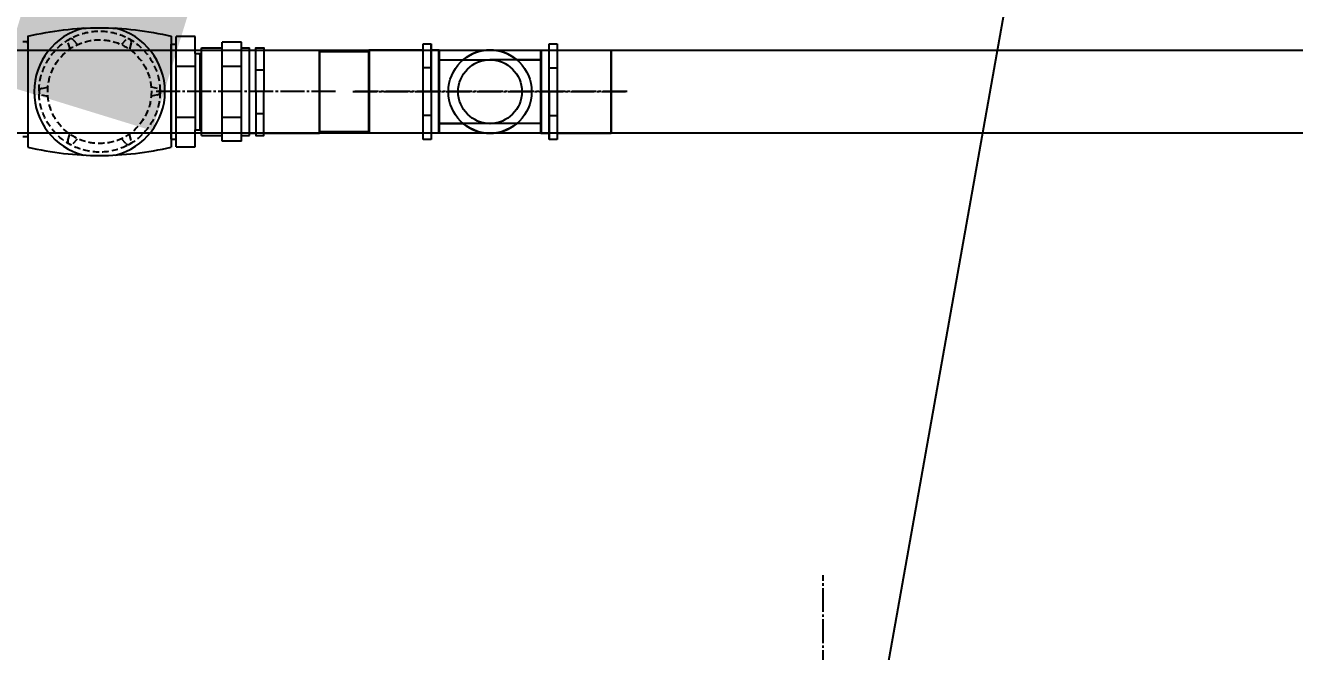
# Model space of a CAD drawing. Header units: millimetres. Extents: x 3795014 to 4300160, y 3869364 to 4016788.
# Drawn here: x 3877974 to 3878771, y 4010574 to 4010967 of the extents above; entities that cross this region are included whole.
import ezdxf
from ezdxf import colors
from ezdxf.entities.mleader import LeaderData, LeaderLine
from ezdxf.math import Vec2, Vec3

# ---------------------------------------------------------------- set-up
doc = ezdxf.new("R2010")
doc.units = ezdxf.units.MM
for name, pattern in [('K5LT_AXLED', [19.5, 15, -1.5, 1.5, -1.5]), ('K5LT_BASIC', [0]), ('K5LT_DASHED', [6, 4, -2]), ('K5LT_THIN', [0])]:
    doc.linetypes.add(name, pattern=pattern)
doc.layers.add('выноска', color=7, linetype='Continuous', lineweight=18)
doc.layers.add('Системный слой', color=7, linetype='Continuous')
doc.styles.add('ISOCPEUR', font='isocpeur.ttf')

# ---------------------------------------------------------------- blocks, each defined once
blk = doc.blocks.new('_BoxFilled')
at = {"color": 0, "linetype": 'ByBlock', "lineweight": -2}
blk.add_line((-0.5, 0), (-1, 0), dxfattribs=at)
at = {"color": 0, "linetype": 'ByBlock', "lineweight": 20}
blk.add_solid([(-0.5, 0.5), (0.5, 0.5), (-0.5, -0.5), (0.5, -0.5)], dxfattribs=at)

msp = doc.modelspace()

# ---------------------------------------------------------------- linework, layer by layer
at = {"layer": 'Системный слой', "linetype": 'K5LT_BASIC'}
for p, q in [((3877975.38, 4010960.51), (3877975.38, 4010890.96)), ((3878065.48, 4010960.51), (3878065.48, 4010890.96)), ((3878080.48, 4010960.37), (3878068.48, 4010960.37)), ((3878068.48, 4010891.09), (3878068.48, 4010960.37)), ((3878080.48, 4010949.63), (3878080.48, 4010960.37)), ((3877031.48, 4010951.73), (3878812.49, 4010951.73)), ((3877975.38, 4010956.92), (3877972.38, 4010956.92)), ((3877975.38, 4010956.92), (3877975.38, 4010897.32)), ((3878065.48, 4010955.53), (3878068.48, 4010955.53)), ((3878065.48, 4010895.93), (3878065.48, 4010955.53)), ((3878068.48, 4010955.53), (3878068.48, 4010955.7)), ((3878080.48, 4010949.63), (3878084.48, 4010949.63)), ((3878080.48, 4010949.63), (3878080.48, 4010901.83)), ((3878083.48, 4010949.63), (3878083.48, 4010901.83)), ((3878084.48, 4010898.23), (3878084.48, 4010953.23)), ((3878084.48, 4010953.23), (3878097.48, 4010953.23)), ((3878097.48, 4010894.73), (3878097.48, 4010956.73)), ((3878109.48, 4010956.73), (3878097.48, 4010956.73)), ((3878109.48, 4010894.73), (3878109.48, 4010956.73)), ((3878109.48, 4010953.23), (3878114.48, 4010953.23)), ((3878114.48, 4010898.23), (3878114.48, 4010953.23)), ((3878114.48, 4010951.73), (3878118.44, 4010951.73)), ((3878123.48, 4010951.73), (3878158.48, 4010951.73)), ((3878158.48, 4010899.73), (3878158.48, 4010951.73)), ((3878189.48, 4010950.73), (3878158.48, 4010950.73)), ((3878158.48, 4010950.73), (3878158.48, 4010900.73)), ((3878189.48, 4010899.73), (3878189.48, 4010951.73)), ((3878223.47, 4010951.73), (3878189.48, 4010951.73)), ((3878189.48, 4010900.73), (3878189.48, 4010950.73)), ((3878189.61, 4010951.73), (3878189.61, 4010899.73)), ((3878223.61, 4010951.73), (3878189.61, 4010951.73)), ((3878223.61, 4010895.73), (3878223.61, 4010955.73)), ((3878223.61, 4010955.73), (3878228.61, 4010955.73)), ((3878233.48, 4010951.73), (3878228.47, 4010951.73)), ((3878228.61, 4010925.73), (3878228.61, 4010955.73)), ((3878228.61, 4010955.73), (3878228.61, 4010895.73)), ((3878233.61, 4010951.73), (3878228.61, 4010951.73)), ((3878233.48, 4010899.73), (3878233.48, 4010951.73)), ((3878233.61, 4010951.73), (3878233.61, 4010899.73)), ((3878297.48, 4010899.73), (3878297.48, 4010951.73)), ((3878297.48, 4010951.73), (3878302.47, 4010951.73)), ((3878297.61, 4010951.73), (3878297.61, 4010899.73)), ((3878297.61, 4010951.73), (3878302.61, 4010951.73)), ((3878302.61, 4010925.73), (3878302.61, 4010955.73)), ((3878302.61, 4010955.73), (3878307.61, 4010955.73)), ((3878302.61, 4010895.73), (3878302.61, 4010955.73)), ((3878307.47, 4010951.73), (3878341.48, 4010951.73)), ((3878307.61, 4010955.73), (3878307.61, 4010895.73)), ((3878307.61, 4010951.73), (3878341.61, 4010951.73)), ((3878341.48, 4010899.73), (3878341.48, 4010951.73)), ((3878341.61, 4010951.73), (3878341.61, 4010899.73)), ((3878068.48, 4010941.73), (3878080.48, 4010941.73)), ((3878097.48, 4010941.73), (3878109.48, 4010941.73)), ((3878233.48, 4010945.73), (3878248.76, 4010945.73)), ((3878233.61, 4010945.73), (3878265.48, 4010945.73)), ((3878265.48, 4010945.73), (3878265.61, 4010945.73)), ((3878265.48, 4010945.73), (3878265.61, 4010945.73)), ((3878297.61, 4010945.73), (3878265.61, 4010945.73)), ((3878282.32, 4010945.73), (3878297.48, 4010945.73)), ((3878118.44, 4010939.48), (3878123.44, 4010939.48)), ((3878228.61, 4010940.73), (3878223.61, 4010940.73)), ((3878302.61, 4010940.73), (3878307.61, 4010940.73)), ((3878103.48, 4010925.73), (3878103.48, 4010925.73)), ((3878228.61, 4010925.73), (3878228.61, 4010895.73)), ((3878302.61, 4010925.73), (3878302.61, 4010895.73)), ((3878068.48, 4010909.73), (3878080.48, 4010909.73)), ((3878097.48, 4010909.74), (3878109.48, 4010909.74)), ((3878118.44, 4010911.98), (3878123.44, 4010911.98)), ((3878228.61, 4010910.73), (3878223.61, 4010910.73)), ((3878302.61, 4010910.73), (3878307.61, 4010910.73)), ((3878080.48, 4010891.09), (3878080.48, 4010901.83)), ((3878080.48, 4010901.83), (3878084.48, 4010901.83)), ((3878233.48, 4010905.73), (3878248.76, 4010905.73)), ((3878265.48, 4010905.73), (3878233.61, 4010905.73)), ((3878265.61, 4010905.73), (3878265.48, 4010905.73)), ((3878265.61, 4010905.73), (3878265.48, 4010905.73)), ((3878297.61, 4010905.73), (3878265.61, 4010905.73)), ((3878297.48, 4010905.73), (3878282.32, 4010905.73)), ((3878812.49, 4010899.73), (3877031.48, 4010899.73)), ((3877975.38, 4010897.32), (3877972.38, 4010897.32)), ((3878065.48, 4010895.93), (3878068.48, 4010895.93)), ((3878068.48, 4010895.77), (3878068.48, 4010895.93)), ((3878084.48, 4010898.23), (3878097.48, 4010898.23)), ((3878109.48, 4010894.73), (3878097.48, 4010894.73)), ((3878109.48, 4010898.23), (3878114.48, 4010898.23)), ((3878114.48, 4010899.73), (3878118.44, 4010899.73)), ((3878123.48, 4010899.73), (3878158.48, 4010899.73)), ((3878158.48, 4010900.73), (3878189.48, 4010900.73)), ((3878223.47, 4010899.73), (3878189.48, 4010899.73)), ((3878223.61, 4010899.73), (3878189.61, 4010899.73)), ((3878228.61, 4010895.73), (3878223.61, 4010895.73)), ((3878233.48, 4010899.73), (3878228.47, 4010899.73)), ((3878233.61, 4010899.73), (3878228.61, 4010899.73)), ((3878297.48, 4010899.73), (3878302.47, 4010899.73)), ((3878297.61, 4010899.73), (3878302.61, 4010899.73)), ((3878307.61, 4010895.73), (3878302.61, 4010895.73)), ((3878307.47, 4010899.73), (3878341.48, 4010899.73)), ((3878307.61, 4010899.73), (3878341.61, 4010899.73)), ((3878068.48, 4010891.09), (3878080.48, 4010891.09))]:
    msp.add_line(p, q, dxfattribs=at)
at = {"layer": 'Системный слой', "linetype": 'K5LT_DASHED'}
for p, q in [((3878003.9, 4010958.27), (3878006.71, 4010955.24)), ((3878036.98, 4010958.27), (3878034.14, 4010955.24)), ((3878000.52, 4010956.33), (3878001.73, 4010952.36)), ((3878040.35, 4010956.32), (3878039.13, 4010952.37)), ((3877983.99, 4010927.69), (3877988.02, 4010928.61)), ((3878056.88, 4010927.68), (3878052.84, 4010928.62)), ((3877983.98, 4010923.79), (3877988.02, 4010922.85)), ((3878056.88, 4010923.78), (3878052.84, 4010922.86)), ((3878000.52, 4010895.15), (3878001.74, 4010899.1)), ((3878003.89, 4010893.19), (3878006.72, 4010896.22)), ((3878036.96, 4010893.19), (3878034.15, 4010896.23)), ((3878040.34, 4010895.14), (3878039.13, 4010899.11))]:
    msp.add_line(p, q, dxfattribs=at)
at = {"layer": 'Системный слой', "linetype": 'K5LT_THIN'}
for p, q in [((3877975.38, 4010955.92), (3877975.38, 4010956.92)), ((3878065.48, 4010954.53), (3878065.48, 4010955.53)), ((3878083.48, 4010948.88), (3878083.48, 4010949.63)), ((3878083.48, 4010948.88), (3878084.48, 4010948.88)), ((3878083.48, 4010902.58), (3878083.48, 4010901.83)), ((3878083.48, 4010902.58), (3878084.48, 4010902.58)), ((3877975.38, 4010898.32), (3877975.38, 4010897.32)), ((3878065.48, 4010896.93), (3878065.48, 4010895.93))]:
    msp.add_line(p, q, dxfattribs=at)
at = {"layer": 'Системный слой', "linetype": 'K5LT_AXLED'}
for p, q in [((3878168.48, 4010925.73), (3878055.48, 4010925.73)), ((3878179.48, 4010925.73), (3878351.48, 4010925.73)), ((3878351.61, 4010925.73), (3878179.61, 4010925.73)), ((3878474.72, 4010462.59), (3878474.72, 4010622.09))]:
    msp.add_line(p, q, dxfattribs=at)
at = {"layer": 'Системный слой', "linetype": 'K5LT_BASIC'}
for points in [[(3878118.44, 4010925.73), (3878118.44, 4010953.23), (3878123.48, 4010953.23), (3878123.48, 4010925.73)], [(3878118.44, 4010925.73), (3878118.44, 4010898.23), (3878123.48, 4010898.23), (3878123.48, 4010925.73)]]:
    msp.add_lwpolyline(points, dxfattribs=at)
at = {"layer": 'Системный слой', "linetype": 'K5LT_DASHED'}
for radius in [38, 32.54]:
    msp.add_circle((3878020.43, 4010925.73), radius, dxfattribs=at)
at = {"layer": 'Системный слой', "linetype": 'K5LT_BASIC'}
for radius in [26.11, 20]:
    msp.add_circle((3878265.54, 4010925.73), radius, dxfattribs=at)
for centre, radius, start, end in [((3878020.43, 4010925.73), 41.05, 104.05857, 255.94143), ((3878020.43, 4010925.73), 41.05, 284.05857, 75.94143), ((3878265.54, 4010925.73), 26.11, 50.00649, 129.99351), ((3878265.54, 4010925.73), 20, 89.81066, 90.18934), ((3878265.54, 4010925.73), 26.11, 230.00649, 309.99351), ((3878265.54, 4010925.73), 20, 269.81066, 270.18934)]:
    msp.add_arc(centre, radius, start, end, dxfattribs=at)
at = {"layer": 'Системный слой', "linetype": 'K5LT_DASHED'}
for centre, start, end in [((3878002.44, 4010956.91), 42.84064, 196.90325), ((3878038.44, 4010956.91), 342.84064, 136.90325), ((3877984.43, 4010925.74), 102.84064, 256.90325), ((3878056.43, 4010925.73), 282.84064, 76.90325), ((3878002.43, 4010894.56), 162.84064, 316.90325), ((3878038.43, 4010894.55), 222.84064, 16.90325)]:
    msp.add_arc(centre, 2, start, end, dxfattribs=at)
at = {"layer": 'Системный слой', "linetype": 'K5LT_BASIC'}
for points in [[(3877975.38, 4010960.51), (3877990.4, 4010964.04), (3878005.42, 4010965.81), (3878020.43, 4010965.81), (3878035.45, 4010965.81), (3878050.46, 4010964.04), (3878065.48, 4010960.51)], [(3877975.38, 4010890.96), (3877990.4, 4010887.42), (3878005.42, 4010885.66), (3878020.43, 4010885.66), (3878035.45, 4010885.66), (3878050.46, 4010887.42), (3878065.48, 4010890.96)]]:
    msp.add_open_spline(points, degree=3, knots=[0, 0, 0, 0, 1, 1, 1, 2, 2, 2, 2], dxfattribs=at)

# ---------------------------------------------------------------- leaders
at = {"layer": 'выноска', "lineweight": 20, "ltscale": 100}
ml = msp.add_multileader_mtext('Standard', dxfattribs=at)
ml.set_content('3', color=256, style='ISOCPEUR')
ml.set_leader_properties()
ml.set_arrow_properties(name='BOXFILLED')
ml.build(insert=Vec2(0, 0))
ml.multileader.update_dxf_attribs({"text_left_attachment_type": 6, "text_right_attachment_type": 6, "dogleg_length": 0.36, "arrow_head_size": 100, "scale": 50})
ctx = ml.context
ctx.base_point, ctx.scale, ctx.char_height, ctx.arrow_head_size, ctx.landing_gap_size, ctx.plane_origin = Vec3(3876492.52, 4011406.52), 50, 125, 100, 4.5, Vec3(3876785.43, 4010915.86)
ctx.left_attachment, ctx.right_attachment, ctx.text_align_type = 6, 6, 2
notes = []
notes.append((ctx, [(0, (1, 1, 0), (3876582.02, 4011406.52), (-1, 0), 18, [(0, [(3876720.47, 4010965.55)], 0, []), (1, [(3878020.43, 4010963.73)], 0, [])])]))
ctx.mtext.insert, ctx.mtext.alignment, ctx.mtext.flow_direction = Vec3(3876559.52, 4011556.52), 3, 5
ml = msp.add_multileader_mtext('Standard', dxfattribs=at)
ml.set_content('4', color=256, style='ISOCPEUR')
ml.set_leader_properties()
ml.set_arrow_properties(name='BOXFILLED')
ml.build(insert=Vec2(0, 0))
ml.multileader.update_dxf_attribs({"text_left_attachment_type": 6, "text_right_attachment_type": 6, "dogleg_length": 0.36, "arrow_head_size": 100, "scale": 50})
ctx = ml.context
ctx.base_point, ctx.scale, ctx.char_height, ctx.arrow_head_size, ctx.landing_gap_size, ctx.plane_origin = Vec3(3878682.9, 4011406.52), 50, 125, 100, 4.5, Vec3(3878726.36, 4010915.86)
ctx.left_attachment, ctx.right_attachment = 6, 6
notes.append((ctx, [(1, (1, 1, 0), (3878664.9, 4011406.52), (1, 0), 18, [(0, [(3878458.97, 4010248.84)], 0, [])])]))
ctx.mtext.insert, ctx.mtext.flow_direction = Vec3(3878687.4, 4011556.52), 5
ml = msp.add_multileader_mtext('Standard', dxfattribs=at)
ml.set_content('17', color=256, style='ISOCPEUR')
ml.set_leader_properties()
ml.set_arrow_properties(name='BOXFILLED')
ml.build(insert=Vec2(0, 0))
ml.multileader.update_dxf_attribs({"text_left_attachment_type": 6, "text_right_attachment_type": 6, "dogleg_length": 0.36, "arrow_head_size": 100, "scale": 50})
ctx = ml.context
ctx.base_point, ctx.scale, ctx.char_height, ctx.arrow_head_size, ctx.landing_gap_size, ctx.plane_origin = Vec3(3879430.24, 4011406.52), 50, 125, 100, 4.5, Vec3(3879473.71, 4010915.86)
ctx.left_attachment, ctx.right_attachment = 6, 6
notes.append((ctx, [(1, (1, 1, 0), (3879412.24, 4011406.52), (1, 0), 18, [(0, [(3878731.23, 4009471.15)], 0, [])])]))
ctx.mtext.insert, ctx.mtext.flow_direction = Vec3(3879434.74, 4011556.52), 5
for ctx, leaders in notes:
    for number, flags, end, landing, length, lines in leaders:
        leader = LeaderData()
        leader.index, (leader.has_last_leader_line, leader.has_dogleg_vector, leader.attachment_direction) = number, flags
        leader.last_leader_point, leader.dogleg_vector, leader.dogleg_length = Vec3(end), Vec3(landing), length
        for number, points, colour, breaks in lines:
            line = LeaderLine()
            line.index, line.vertices, line.color, line.breaks = number, Vec3.list(points), colors.encode_raw_color(colour), breaks
            leader.lines.append(line)
        ctx.leaders.append(leader)

doc.saveas('drawing.dxf')
